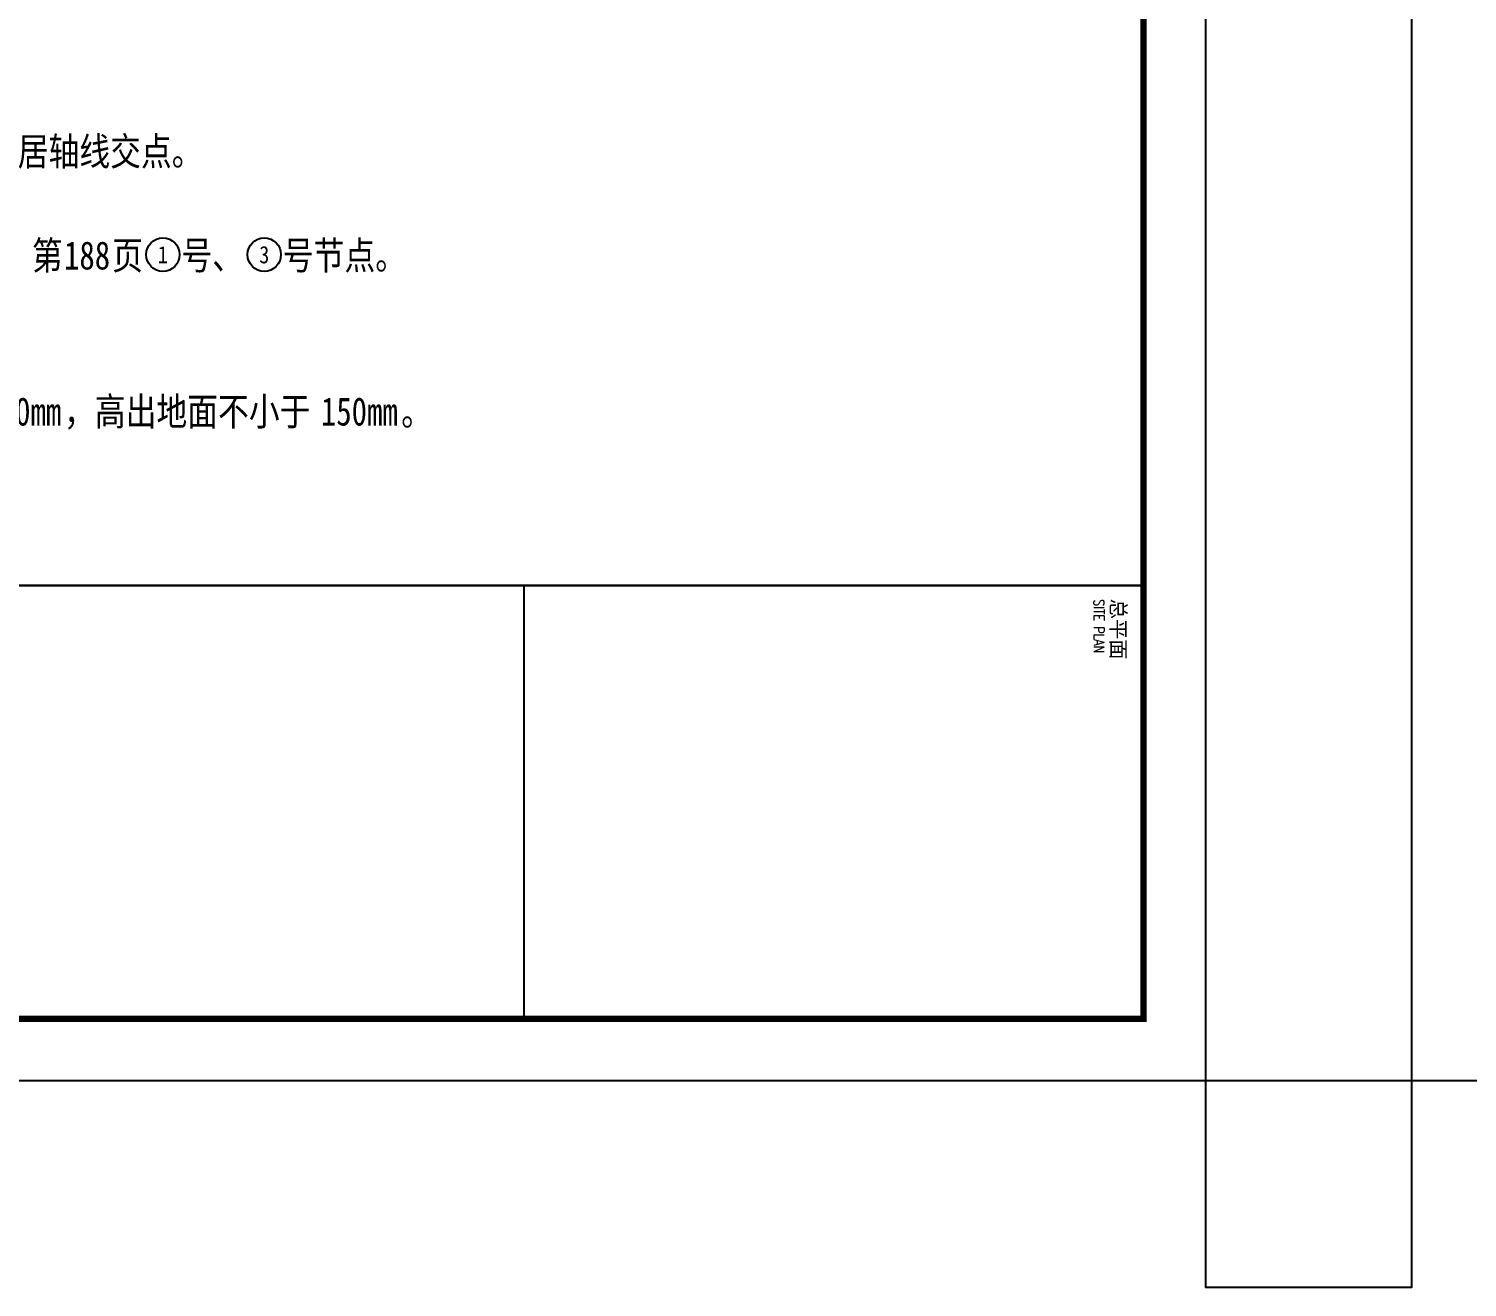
# Model space of a CAD drawing. Extents: x 14586673 to 15379323, y -344170 to -118775.
# Drawn here: x 14737673 to 14772514, y -344170 to -313684 of the extents above; entities that cross this region are included whole.
import ezdxf
from ezdxf.enums import TextEntityAlignment as Align

# ---------------------------------------------------------------- set-up
doc = ezdxf.new("R2010")
doc.units = 0
doc.header["$LTSCALE"] = 1000
doc.header["$MEASUREMENT"] = 0
doc.layers.add('PUB_TEXT', color=7, linetype='Continuous')
doc.layers.add('TK', color=4, linetype='Continuous')
doc.styles.add('-宋体', font='', dxfattribs={"width": 0.8})
doc.styles.add('ROMANS', font='romans', dxfattribs={"width": 0.65, "height": 231.275})
doc.styles.add('图签宋体', font='', dxfattribs={"height": 300})
doc.styles.get('-宋体').set_extended_font_data('SimSun')
doc.styles.get('图签宋体').set_extended_font_data('NSimSun')

# ---------------------------------------------------------------- blocks, each defined once
blk = doc.blocks.new('GeYuanFrame_34052851', base_point=(20.09, 4.53))
at = {"layer": 'TK'}
blk.add_lwpolyline([(20.09, 4.53), (20.09, 598.53), (1071.09, 598.53), (1071.09, 4.53)], close=True, dxfattribs=at)
at = {"layer": 'TK', "const_width": 1}
blk.add_lwpolyline([(45.09, 588.53), (1061.09, 588.53), (1061.09, 14.53), (45.09, 14.53)], close=True, dxfattribs=at)
at = {"layer": 'TK'}
for points, const_width in [([(991.09, 588.53), (991.09, 14.53)], 0.4), ([(991.09, 488.5), (1061.09, 488.5)], 0.35)]:
    blk.add_lwpolyline(points, dxfattribs=dict(at, const_width=const_width))
at = {"layer": 'TK', "style": '图签宋体'}
blk.add_text('总平面', height=2.4, dxfattribs=at).set_placement((993.23, 583.28))
at = {"layer": 'TK', "style": 'ROMANS', "width": 0.76}
blk.add_text('SITE PLAN', height=1.697, dxfattribs=at).set_placement((993.35, 580.49))
blk = doc.blocks.new('GeYuanFrame_70717211', base_point=(20.09, 4.53))
at = {"layer": 'TK'}
blk.add_lwpolyline([(20.09, 4.53), (20.09, 598.53), (1071.09, 598.53), (1071.09, 4.53)], close=True, dxfattribs=at)

msp = doc.modelspace()

# ---------------------------------------------------------------- linework, layer by layer
at = {"ltscale": 0.5}
msp.add_lwpolyline([(14766172.6, -339170.3), (14766172.6, -344170.3), (14771172.6, -344170.3), (14771172.6, -339170.3)], close=True, dxfattribs=at)
at = {"layer": 'PUB_TEXT'}
for centre in [(14740921.4, -319155.7), (14743376.9, -319155.7)]:
    msp.add_circle(centre, 405, dxfattribs=at)

# ---------------------------------------------------------------- block references
at = {"xscale": 150, "yscale": 150, "zscale": 150, "rotation": 270}
for name, p in [('GeYuanFrame_34052851', (14677072.6, -181520.3)), ('GeYuanFrame_70717211', (14771172.6, -181520.3))]:
    msp.add_blockref(name, p, dxfattribs=at)

# ---------------------------------------------------------------- texts
at = {"layer": 'PUB_TEXT', "style": '-宋体', "width": 0.8}
for s, height, p in [('、钢柱尺寸详见结施图，边柱外边沿轴线，中柱中心居轴线交点。', 683.544, (14720250.7, -316995.7)), ('第', 683.5, (14737749.4, -319515.7)), ('页', 683.5, (14739693.7, -319515.7)), ('号、', 683.54, (14741371.4, -319515.7)), ('号节点。', 683.54, (14743826.9, -319515.7)), ('188', 683.54, (14738527.1, -319515.7)), ('50mm', 683.54, (14736971.7, -323295.7)), ('，高出地面不小于', 683.54, (14738527.1, -323295.7)), ('150mm', 683.54, (14744748.9, -323295.7)), ('。', 683.5, (14746693.2, -323295.7))]:
    msp.add_text(s, height=height, dxfattribs=at).set_placement(p)
at = {"layer": 'PUB_TEXT', "style": '-宋体'}
for s, height, width, p, p2 in [('1', 417.6, 1.034884, (14740797.1, -319364.5), (14741045.7, -319364.5)), ('3', 420.7, 1.00565, (14743255.2, -319366), (14743498.5, -319366))]:
    msp.add_text(s, height=height, dxfattribs=dict(at, width=width)).set_placement(p, p2, align=Align.FIT)

doc.saveas('drawing.dxf')
